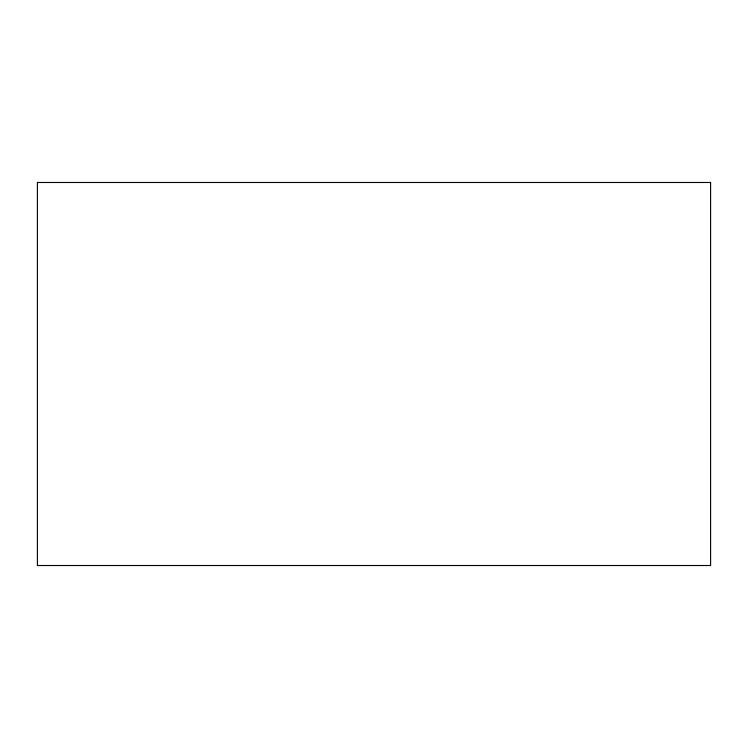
<?xml version="1.0" encoding="UTF-8"?>
<svg xmlns="http://www.w3.org/2000/svg" width="748" height="748" viewBox="0 0 748 748"><rect width="100%" height="100%" fill="white"/><g stroke="black" fill="none" stroke-linecap="round" stroke-linejoin="round"><path stroke-width="1.12" d="M710.6 182.484L37.4 182.484L37.4 565.516L710.6 565.516L710.6 182.484"/></g></svg>
